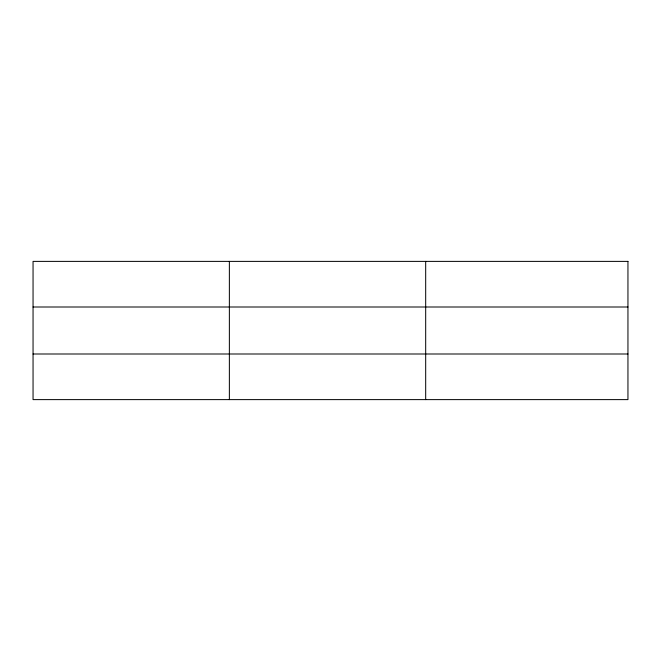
<?xml version="1.0" encoding="UTF-8"?>
<svg xmlns="http://www.w3.org/2000/svg" width="661" height="661" viewBox="0 0 661 661"><rect width="100%" height="100%" fill="white"/><g stroke="black" fill="none" stroke-linecap="round" stroke-linejoin="round"><path stroke-width="0.99" d="M229.367 261.384L229.367 399.616M425.684 261.384L425.684 399.616M33.05 307.001L627.95 307.001M33.05 353.999L627.95 353.999M627.95 261.384L627.95 399.616L33.05 399.616L33.05 261.384L627.95 261.384"/></g></svg>
